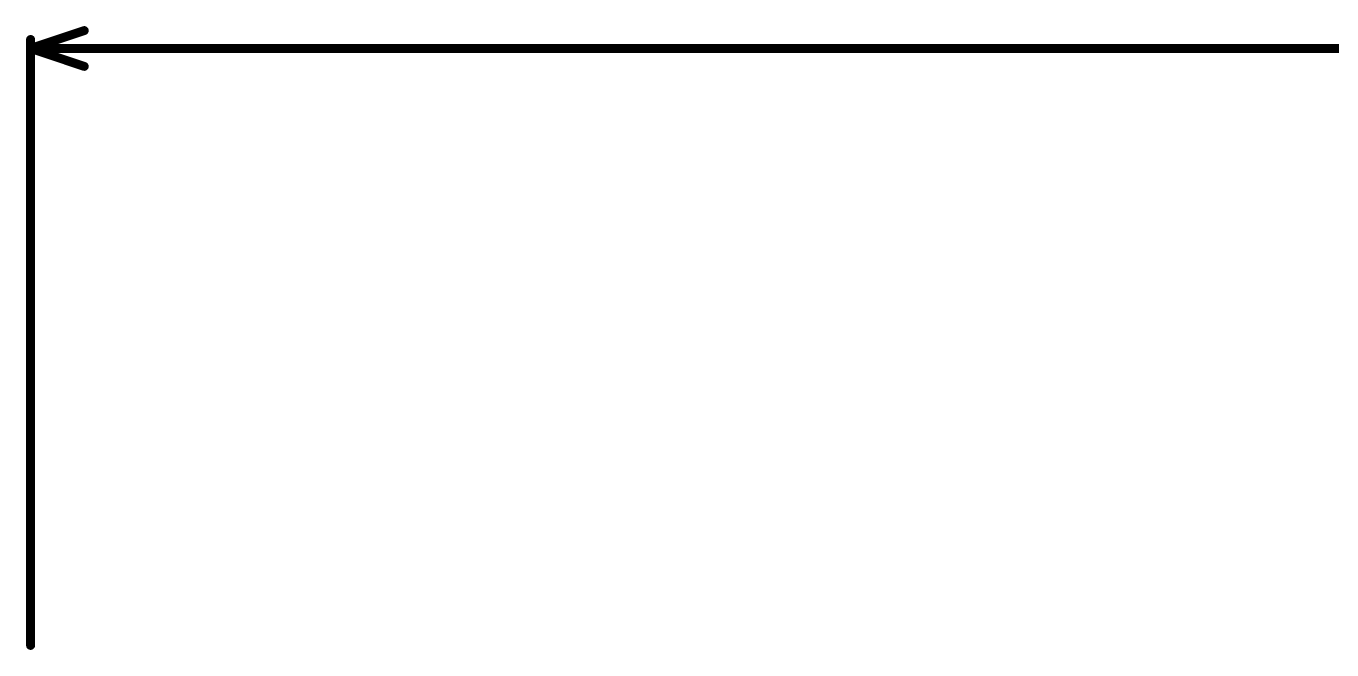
# Model space of a CAD drawing. Header units: millimetres. Extents: x 0 to 172, y 0 to 138.
# Drawn here: x -0.13 to 36.95, y 120.19 to 137.9 of the extents above; entities that cross this region are included whole.
import ezdxf

# ---------------------------------------------------------------- set-up
doc = ezdxf.new("R2010")
doc.units = ezdxf.units.MM
doc.layers.add('Mechanical1', color=6, linetype='Continuous')

msp = doc.modelspace()

# ---------------------------------------------------------------- linework, layer by layer
at = {"layer": 'Mechanical1', "const_width": 0.254}
for points in [[(0, 137.262), (1.524, 137.77)], [(0, 120.318), (0, 137.516)], [(0, 137.262), (1.524, 136.754)], [(0, 137.262), (71.697, 137.262)]]:
    msp.add_lwpolyline(points, dxfattribs=at)
at = {"layer": 'Mechanical1', "const_width": 0.127}
for points in [[(-0.064, 137.516, 1), (0.064, 137.516, 1)], [(1.46, 137.77, 1), (1.587, 137.77, 1)], [(-0.064, 137.262, 1), (0.064, 137.262, 1)], [(-0.064, 137.262, 1), (0.064, 137.262, 1)], [(-0.064, 137.262, 1), (0.064, 137.262, 1)], [(1.46, 136.754, 1), (1.587, 136.754, 1)], [(-0.064, 120.318, 1), (0.064, 120.318, 1)]]:
    msp.add_lwpolyline(points, format="xyb", close=True, dxfattribs=at)

doc.saveas('drawing.dxf')
